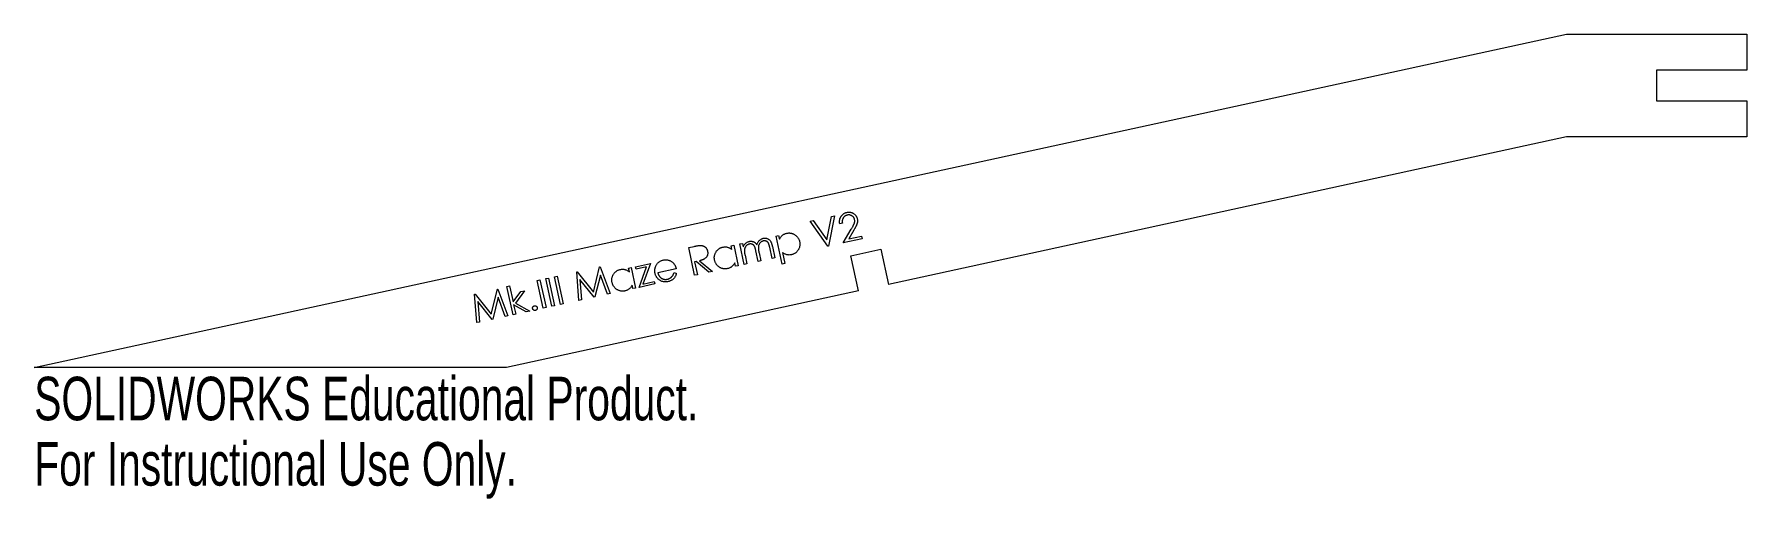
# Model space of a CAD drawing. Header units: millimetres. Extents: x 0 to 190, y -15 to 37.
import ezdxf

# ---------------------------------------------------------------- set-up
doc = ezdxf.new("R2010")
doc.units = ezdxf.units.MM
doc.styles.add('SLDTEXTSTYLE0', font='TXT', dxfattribs={"width": 0.7})

msp = doc.modelspace()

# ---------------------------------------------------------------- linework, layer by layer
at = {"color": 7, "linetype": 'Continuous', "lineweight": 15}
for p, q in [((0, 0), (170, 37)), ((170, 37), (190, 37)), ((190, 37), (190, 33)), ((180, 33), (180, 29.6)), ((190, 33), (180, 33)), ((180, 29.6), (190, 29.6)), ((190, 29.6), (190, 25.6)), ((170, 25.6), (94.79, 9.23)), ((190, 25.6), (170, 25.6)), ((86.08, 16.25), (86.41, 16.32)), ((88.06, 13.47), (86.08, 16.25)), ((86.41, 16.32), (87.94, 14.17)), ((87.94, 14.17), (88.46, 16.77)), ((88.8, 16.84), (88.13, 13.48)), ((88.46, 16.77), (88.8, 16.84)), ((89.66, 16.02), (89.37, 15.96)), ((89.76, 13.84), (90.65, 15.36)), ((90.94, 15.27), (90.36, 14.28)), ((72.61, 13.32), (73.22, 13.45)), ((73.27, 10.25), (72.61, 13.32)), ((77.31, 13.51), (77.6, 13.57)), ((77.4, 13.09), (77.31, 13.51)), ((77.6, 13.57), (78.1, 11.3)), ((78.28, 13.72), (78.57, 13.78)), ((78.78, 11.45), (78.28, 13.72)), ((78.57, 13.78), (78.66, 13.39)), ((81.87, 12.12), (81.6, 13.36)), ((81.9, 13.43), (82.17, 12.19)), ((82.3, 14.59), (82.59, 14.66)), ((82.98, 11.49), (82.3, 14.59)), ((82.59, 14.66), (82.69, 14.24)), ((88.13, 13.48), (88.06, 13.47)), ((91.84, 14.29), (89.76, 13.84)), ((90.36, 14.28), (91.78, 14.59)), ((91.78, 14.59), (91.84, 14.29)), ((66.72, 11.2), (68.39, 11.56)), ((68.39, 11.56), (67.54, 9.27)), ((73.45, 11.78), (73.27, 11.74)), ((73.27, 11.74), (73.58, 10.31)), ((74.86, 10.59), (73.45, 11.78)), ((73.82, 11.86), (75.24, 10.68)), ((77.81, 11.24), (77.72, 11.63)), ((79.07, 11.51), (78.78, 11.45)), ((78.86, 12.47), (79.07, 11.51)), ((80.32, 11.78), (80.07, 12.95)), ((80.61, 11.85), (80.32, 11.78)), ((80.42, 12.73), (80.61, 11.85)), ((82.17, 12.19), (81.87, 12.12)), ((83.27, 11.55), (82.98, 11.49)), ((83, 12.78), (83.27, 11.55)), ((90.61, 12.42), (93.93, 13.14)), ((91.46, 8.51), (90.61, 12.42)), ((93.93, 13.14), (94.79, 9.23)), ((55.8, 9.66), (56.11, 9.73)), ((56.47, 6.59), (55.8, 9.66)), ((56.11, 9.73), (56.78, 6.66)), ((56.75, 9.87), (57.06, 9.93)), ((57.42, 6.8), (56.75, 9.87)), ((57.06, 9.93), (57.73, 6.86)), ((57.71, 10.08), (58.02, 10.14)), ((58.38, 7.01), (57.71, 10.08)), ((58.02, 10.14), (58.68, 7.07)), ((60.2, 10.62), (60.25, 10.63)), ((60.43, 7.45), (60.2, 10.62)), ((60.25, 10.63), (62.04, 8.38)), ((60.54, 9.79), (60.73, 7.52)), ((62.12, 7.82), (60.54, 9.79)), ((62.04, 8.38), (62.73, 11.17)), ((62.81, 10.27), (62.2, 7.84)), ((62.73, 11.17), (62.78, 11.18)), ((62.78, 11.18), (63.89, 8.21)), ((63.59, 8.14), (62.81, 10.27)), ((65.94, 11.03), (66.23, 11.09)), ((66.03, 10.61), (65.94, 11.03)), ((66.23, 11.09), (66.72, 8.82)), ((66.78, 10.94), (66.72, 11.2)), ((67.94, 11.2), (66.78, 10.94)), ((67.1, 8.9), (67.94, 11.2)), ((67.54, 9.27), (68.79, 9.54)), ((68.79, 9.54), (68.84, 9.28)), ((71.22, 10.97), (69.18, 10.52)), ((70.98, 10.54), (71.25, 10.46)), ((73.58, 10.31), (73.27, 10.25)), ((75.24, 10.68), (74.86, 10.59)), ((78.1, 11.3), (77.81, 11.24)), ((48.86, 8.15), (48.91, 8.16)), ((49.09, 4.99), (48.86, 8.15)), ((48.91, 8.16), (50.71, 5.91)), ((50.71, 5.91), (51.39, 8.7)), ((51.47, 7.8), (50.87, 5.37)), ((51.39, 8.7), (51.44, 8.71)), ((51.44, 8.71), (52.55, 5.74)), ((52.25, 5.67), (51.47, 7.8)), ((91.46, 8.51), (52.38, 0)), ((52.44, 9.01), (52.73, 9.07)), ((53.12, 5.86), (52.44, 9.01)), ((52.73, 9.07), (53.12, 7.28)), ((53.12, 7.28), (53.97, 8.43)), ((54.4, 8.52), (53.39, 7.16)), ((53.97, 8.43), (54.4, 8.52)), ((62.2, 7.84), (62.12, 7.82)), ((63.89, 8.21), (63.59, 8.14)), ((66.43, 8.76), (66.35, 9.15)), ((66.72, 8.82), (66.43, 8.76)), ((68.84, 9.28), (67.1, 8.9)), ((49.21, 7.33), (49.39, 5.05)), ((50.79, 5.35), (49.21, 7.33)), ((52.55, 5.74), (52.25, 5.67)), ((53.42, 5.93), (53.12, 5.86)), ((54.56, 6.17), (53.19, 6.95)), ((53.19, 6.95), (53.42, 5.93)), ((53.39, 7.16), (54.97, 6.26)), ((54.97, 6.26), (54.56, 6.17)), ((56.78, 6.66), (56.47, 6.59)), ((57.73, 6.86), (57.42, 6.8)), ((58.68, 7.07), (58.38, 7.01)), ((60.73, 7.52), (60.43, 7.45)), ((49.39, 5.05), (49.09, 4.99)), ((50.87, 5.37), (50.79, 5.35)), ((52.38, 0), (0, 0))]:
    msp.add_line(p, q, dxfattribs=at)
for points, knots in [([(89.37, 15.96), (89.36, 16), (89.35, 16.07), (89.34, 16.18), (89.35, 16.29), (89.36, 16.39), (89.38, 16.49), (89.41, 16.59), (89.46, 16.68), (89.51, 16.77), (89.57, 16.86), (89.63, 16.93), (89.71, 17), (89.79, 17.06), (89.87, 17.12), (89.96, 17.16), (90.06, 17.2), (90.13, 17.21), (90.17, 17.22)], [0, 0, 0, 0, 0.06846, 0.1347962, 0.198721, 0.2611847, 0.3228236, 0.3844197, 0.4460824, 0.5088315, 0.5714685, 0.6322353, 0.6923284, 0.7521051, 0.8120237, 0.8727833, 0.9354903, 1, 1, 1, 1]), ([(90.17, 17.22), (90.2, 17.23), (90.27, 17.24), (90.37, 17.25), (90.47, 17.25), (90.56, 17.24), (90.66, 17.22), (90.74, 17.19), (90.83, 17.15), (90.91, 17.1), (90.99, 17.04), (91.06, 16.98), (91.12, 16.91), (91.17, 16.84), (91.22, 16.77), (91.26, 16.69), (91.29, 16.6), (91.31, 16.54), (91.31, 16.51)], [0, 0, 0, 0, 0.0702226, 0.1374879, 0.2024227, 0.2656554, 0.3278534, 0.3897219, 0.4521553, 0.5155004, 0.5788343, 0.6397617, 0.6997258, 0.7590101, 0.8178745, 0.8774639, 0.9380196, 1, 1, 1, 1]), ([(90.21, 16.93), (90.19, 16.92), (90.14, 16.91), (90.07, 16.88), (90.01, 16.85), (89.95, 16.82), (89.9, 16.78), (89.85, 16.73), (89.8, 16.68), (89.76, 16.62), (89.73, 16.56), (89.7, 16.5), (89.68, 16.43), (89.66, 16.35), (89.65, 16.28), (89.65, 16.19), (89.65, 16.11), (89.66, 16.05), (89.66, 16.02)], [0, 0, 0, 0, 0.062714, 0.12362, 0.182175, 0.239969, 0.297518, 0.354537, 0.412797, 0.472217, 0.532529, 0.59283, 0.654587, 0.718241, 0.784189, 0.852393, 0.924381, 1, 1, 1, 1]), ([(91.02, 16.44), (91.01, 16.46), (91, 16.5), (90.98, 16.56), (90.95, 16.62), (90.92, 16.67), (90.88, 16.72), (90.83, 16.76), (90.78, 16.8), (90.73, 16.84), (90.67, 16.87), (90.61, 16.9), (90.54, 16.92), (90.48, 16.94), (90.42, 16.94), (90.35, 16.94), (90.28, 16.94), (90.24, 16.93), (90.21, 16.93)], [0, 0, 0, 0, 0.062328, 0.122835, 0.182201, 0.241655, 0.301472, 0.361752, 0.424047, 0.488902, 0.553783, 0.617032, 0.679807, 0.742028, 0.804566, 0.867897, 0.932627, 1, 1, 1, 1]), ([(90.65, 15.36), (90.67, 15.39), (90.72, 15.47), (90.78, 15.57), (90.83, 15.66), (90.87, 15.75), (90.91, 15.83), (90.95, 15.9), (90.97, 15.97), (91, 16.04), (91.02, 16.13), (91.03, 16.23), (91.03, 16.34), (91.02, 16.4), (91.02, 16.44)], [0, 0, 0, 0, 0.1097479, 0.2113903, 0.3044101, 0.3886243, 0.464548, 0.5320075, 0.5910253, 0.6417933, 0.7339111, 0.8232701, 0.9114265, 1, 1, 1, 1]), ([(91.31, 16.51), (91.32, 16.47), (91.34, 16.38), (91.34, 16.25), (91.33, 16.12), (91.3, 16.01), (91.27, 15.92), (91.24, 15.85), (91.21, 15.77), (91.17, 15.68), (91.12, 15.59), (91.07, 15.49), (91.01, 15.38), (90.97, 15.31), (90.94, 15.27)], [0, 0, 0, 0, 0.0987788, 0.1964065, 0.293556, 0.3926586, 0.4460574, 0.505405, 0.571609, 0.6439428, 0.7230966, 0.808695, 0.9009702, 1, 1, 1, 1]), ([(73.22, 13.45), (73.26, 13.46), (73.34, 13.48), (73.45, 13.5), (73.55, 13.52), (73.64, 13.53), (73.73, 13.55), (73.8, 13.55), (73.86, 13.56), (73.9, 13.56), (73.92, 13.56)], [0, 0, 0, 0, 0.176476, 0.33803, 0.48539, 0.617729, 0.735239, 0.837864, 0.925741, 1, 1, 1, 1]), ([(73.92, 13.56), (73.94, 13.56), (73.99, 13.56), (74.06, 13.55), (74.12, 13.54), (74.19, 13.52), (74.25, 13.49), (74.31, 13.46), (74.37, 13.43), (74.42, 13.39), (74.47, 13.35), (74.52, 13.3), (74.56, 13.25), (74.6, 13.19), (74.63, 13.13), (74.66, 13.06), (74.69, 12.99), (74.7, 12.95), (74.7, 12.92)], [0, 0, 0, 0, 0.064303, 0.127327, 0.188728, 0.249148, 0.309438, 0.370001, 0.430742, 0.492567, 0.554146, 0.615533, 0.676814, 0.73861, 0.801009, 0.865296, 0.931364, 1, 1, 1, 1]), ([(75.48, 11.92), (75.48, 11.97), (75.46, 12.04), (75.45, 12.16), (75.45, 12.28), (75.47, 12.4), (75.49, 12.51), (75.53, 12.62), (75.58, 12.73), (75.64, 12.84), (75.71, 12.94), (75.79, 13.03), (75.88, 13.11), (75.97, 13.18), (76.06, 13.25), (76.17, 13.3), (76.28, 13.34), (76.36, 13.36), (76.4, 13.37)], [0, 0, 0, 0, 0.0649259, 0.1280735, 0.1897213, 0.2511696, 0.31228, 0.3739315, 0.4371927, 0.5020062, 0.5669598, 0.6297062, 0.6910631, 0.7519058, 0.8124083, 0.8736773, 0.9358949, 1, 1, 1, 1]), ([(76.4, 13.37), (76.44, 13.38), (76.53, 13.39), (76.67, 13.4), (76.8, 13.39), (76.93, 13.36), (77.06, 13.32), (77.18, 13.26), (77.3, 13.18), (77.37, 13.12), (77.4, 13.09)], [0, 0, 0, 0, 0.128407, 0.252365, 0.37307, 0.493027, 0.614033, 0.737869, 0.86588, 1, 1, 1, 1]), ([(78.66, 13.39), (78.67, 13.43), (78.71, 13.5), (78.77, 13.61), (78.83, 13.7), (78.88, 13.75), (78.9, 13.77)], [0, 0, 0, 0, 0.282531, 0.54174, 0.780333, 1, 1, 1, 1]), ([(79.34, 13.71), (79.31, 13.7), (79.25, 13.69), (79.15, 13.64), (79.07, 13.58), (78.99, 13.51), (78.92, 13.42), (78.87, 13.33), (78.83, 13.23), (78.8, 13.14), (78.79, 13.06), (78.79, 12.99), (78.79, 12.92), (78.8, 12.84), (78.81, 12.76), (78.82, 12.67), (78.83, 12.57), (78.85, 12.51), (78.86, 12.47)], [0, 0, 0, 0, 0.0679137, 0.1350049, 0.2036872, 0.274839, 0.346639, 0.4176602, 0.4895348, 0.5639385, 0.6035615, 0.6475798, 0.6953299, 0.7473877, 0.8038974, 0.8644918, 0.930141, 1, 1, 1, 1]), ([(78.9, 13.77), (78.93, 13.8), (79, 13.86), (79.1, 13.92), (79.22, 13.98), (79.3, 14), (79.34, 14.01)], [0, 0, 0, 0, 0.258345, 0.507291, 0.752955, 1, 1, 1, 1]), ([(79.34, 14.01), (79.36, 14.01), (79.42, 14.02), (79.5, 14.03), (79.58, 14.02), (79.66, 14.01), (79.74, 13.99), (79.81, 13.97), (79.88, 13.93), (79.94, 13.89), (80, 13.84), (80.06, 13.78), (80.12, 13.7), (80.15, 13.65), (80.17, 13.62)], [0, 0, 0, 0, 0.083739, 0.166444, 0.248441, 0.331245, 0.412414, 0.489937, 0.565772, 0.639249, 0.716431, 0.801539, 0.895995, 1, 1, 1, 1]), ([(80.07, 12.95), (80.06, 12.98), (80.05, 13.04), (80.03, 13.13), (80, 13.21), (79.98, 13.28), (79.96, 13.35), (79.94, 13.4), (79.92, 13.45), (79.89, 13.5), (79.85, 13.56), (79.8, 13.61), (79.74, 13.66), (79.67, 13.69), (79.59, 13.72), (79.51, 13.73), (79.43, 13.73), (79.37, 13.72), (79.34, 13.71)], [0, 0, 0, 0, 0.083446, 0.159613, 0.229298, 0.29177, 0.347568, 0.39662, 0.439169, 0.475129, 0.539838, 0.602594, 0.665411, 0.729525, 0.794625, 0.859984, 0.928254, 1, 1, 1, 1]), ([(80.17, 13.62), (80.19, 13.67), (80.22, 13.76), (80.28, 13.89), (80.36, 14), (80.45, 14.11), (80.55, 14.19), (80.65, 14.26), (80.77, 14.31), (80.85, 14.34), (80.89, 14.35)], [0, 0, 0, 0, 0.140604, 0.273769, 0.400683, 0.525255, 0.646543, 0.764272, 0.881608, 1, 1, 1, 1]), ([(80.89, 14.05), (80.86, 14.04), (80.79, 14.02), (80.7, 13.98), (80.61, 13.92), (80.53, 13.84), (80.46, 13.76), (80.41, 13.66), (80.37, 13.56), (80.35, 13.47), (80.34, 13.39), (80.34, 13.32), (80.34, 13.24), (80.35, 13.15), (80.36, 13.06), (80.37, 12.96), (80.39, 12.85), (80.41, 12.77), (80.42, 12.73)], [0, 0, 0, 0, 0.0674413, 0.1333357, 0.1999307, 0.2683682, 0.3372704, 0.4052354, 0.4735987, 0.5444871, 0.5828777, 0.6266501, 0.675238, 0.7292105, 0.7886139, 0.8535612, 0.9237918, 1, 1, 1, 1]), ([(80.89, 14.35), (80.93, 14.35), (81.01, 14.37), (81.12, 14.37), (81.23, 14.35), (81.33, 14.32), (81.43, 14.27), (81.52, 14.21), (81.61, 14.14), (81.66, 14.06), (81.71, 13.99), (81.74, 13.93), (81.77, 13.87), (81.8, 13.79), (81.83, 13.71), (81.85, 13.62), (81.88, 13.53), (81.89, 13.46), (81.9, 13.43)], [0, 0, 0, 0, 0.075693, 0.147658, 0.218258, 0.28875, 0.358976, 0.42872, 0.499878, 0.573502, 0.613202, 0.656181, 0.703385, 0.754407, 0.809228, 0.868598, 0.931966, 1, 1, 1, 1]), ([(81.6, 13.36), (81.6, 13.39), (81.58, 13.45), (81.56, 13.52), (81.54, 13.6), (81.52, 13.66), (81.5, 13.72), (81.48, 13.77), (81.46, 13.81), (81.44, 13.86), (81.4, 13.91), (81.34, 13.96), (81.28, 14), (81.21, 14.03), (81.14, 14.06), (81.06, 14.07), (80.98, 14.07), (80.92, 14.06), (80.89, 14.05)], [0, 0, 0, 0, 0.079021, 0.15111, 0.217113, 0.277372, 0.330738, 0.378358, 0.419841, 0.455391, 0.520317, 0.583932, 0.648393, 0.714616, 0.782845, 0.85159, 0.923669, 1, 1, 1, 1]), ([(82.69, 14.24), (82.71, 14.28), (82.75, 14.37), (82.82, 14.49), (82.91, 14.59), (83, 14.68), (83.11, 14.76), (83.23, 14.83), (83.35, 14.88), (83.44, 14.9), (83.48, 14.91)], [0, 0, 0, 0, 0.13496, 0.263541, 0.387189, 0.508205, 0.628103, 0.74905, 0.872337, 1, 1, 1, 1]), ([(83.48, 14.91), (83.52, 14.92), (83.6, 14.93), (83.72, 14.94), (83.84, 14.94), (83.95, 14.92), (84.06, 14.9), (84.17, 14.86), (84.28, 14.81), (84.39, 14.74), (84.49, 14.67), (84.58, 14.59), (84.66, 14.51), (84.73, 14.42), (84.79, 14.32), (84.84, 14.21), (84.89, 14.1), (84.91, 14.02), (84.91, 13.98)], [0, 0, 0, 0, 0.0642043, 0.1263451, 0.1876618, 0.2481523, 0.3087567, 0.3701976, 0.4331269, 0.4979814, 0.5630432, 0.6259662, 0.687573, 0.74894, 0.8102913, 0.872011, 0.9351662, 1, 1, 1, 1]), ([(84.91, 13.98), (84.92, 13.94), (84.94, 13.86), (84.95, 13.73), (84.95, 13.61), (84.93, 13.5), (84.91, 13.38), (84.87, 13.27), (84.82, 13.16), (84.76, 13.05), (84.69, 12.95), (84.61, 12.86), (84.53, 12.78), (84.44, 12.71), (84.34, 12.65), (84.24, 12.59), (84.13, 12.55), (84.05, 12.53), (84.01, 12.52)], [0, 0, 0, 0, 0.066117, 0.130112, 0.192916, 0.254482, 0.316072, 0.37797, 0.441221, 0.505687, 0.570078, 0.632433, 0.693377, 0.753524, 0.813857, 0.874355, 0.936398, 1, 1, 1, 1]), ([(68.97, 11.3), (69, 11.34), (69.04, 11.42), (69.11, 11.53), (69.2, 11.63), (69.3, 11.71), (69.4, 11.78), (69.52, 11.85), (69.65, 11.89), (69.73, 11.92), (69.78, 11.93)], [0, 0, 0, 0, 0.128728, 0.253339, 0.374969, 0.495353, 0.616775, 0.740059, 0.866856, 1, 1, 1, 1]), ([(69.78, 11.93), (69.83, 11.94), (69.92, 11.95), (70.06, 11.96), (70.2, 11.96), (70.33, 11.93), (70.45, 11.9), (70.58, 11.84), (70.69, 11.77), (70.77, 11.72), (70.8, 11.69)], [0, 0, 0, 0, 0.13314, 0.26069, 0.384058, 0.504912, 0.625546, 0.747144, 0.871425, 1, 1, 1, 1]), ([(70.8, 11.69), (70.83, 11.67), (70.88, 11.62), (70.95, 11.55), (71.01, 11.47), (71.07, 11.38), (71.12, 11.29), (71.16, 11.19), (71.19, 11.08), (71.21, 11.01), (71.22, 10.97)], [0, 0, 0, 0, 0.118595, 0.237644, 0.356991, 0.478734, 0.602807, 0.730434, 0.863076, 1, 1, 1, 1]), ([(74.7, 12.92), (74.71, 12.88), (74.72, 12.8), (74.73, 12.68), (74.71, 12.56), (74.68, 12.45), (74.64, 12.35), (74.58, 12.25), (74.5, 12.17), (74.42, 12.1), (74.35, 12.06), (74.29, 12.02), (74.23, 11.99), (74.16, 11.96), (74.08, 11.93), (74, 11.91), (73.91, 11.88), (73.85, 11.87), (73.82, 11.86)], [0, 0, 0, 0, 0.0798141, 0.1554654, 0.2291944, 0.3020824, 0.3745324, 0.4462567, 0.5194253, 0.5958981, 0.6360426, 0.679211, 0.7250321, 0.773509, 0.8252359, 0.8802701, 0.9384665, 1, 1, 1, 1]), ([(76.91, 10.98), (76.87, 10.97), (76.79, 10.96), (76.67, 10.95), (76.56, 10.95), (76.44, 10.97), (76.33, 10.99), (76.22, 11.03), (76.11, 11.08), (76.01, 11.15), (75.91, 11.22), (75.82, 11.3), (75.74, 11.39), (75.67, 11.48), (75.61, 11.58), (75.56, 11.69), (75.51, 11.8), (75.49, 11.88), (75.48, 11.92)], [0, 0, 0, 0, 0.0636754, 0.1256229, 0.1860914, 0.2463938, 0.306485, 0.3675324, 0.4299639, 0.4944993, 0.5590132, 0.6221797, 0.6840831, 0.7455872, 0.8073174, 0.869749, 0.9340768, 1, 1, 1, 1]), ([(77.72, 11.63), (77.7, 11.58), (77.66, 11.5), (77.57, 11.39), (77.48, 11.29), (77.39, 11.2), (77.28, 11.12), (77.16, 11.06), (77.04, 11.01), (76.95, 10.99), (76.91, 10.98)], [0, 0, 0, 0, 0.134134, 0.262456, 0.387137, 0.509268, 0.6297, 0.750465, 0.873191, 1, 1, 1, 1]), ([(84.01, 12.52), (83.97, 12.52), (83.88, 12.5), (83.75, 12.49), (83.62, 12.5), (83.49, 12.53), (83.36, 12.57), (83.24, 12.62), (83.12, 12.69), (83.04, 12.75), (83, 12.78)], [0, 0, 0, 0, 0.126414, 0.249616, 0.370564, 0.490869, 0.612463, 0.73666, 0.865711, 1, 1, 1, 1]), ([(64.11, 9.45), (64.1, 9.49), (64.08, 9.57), (64.08, 9.69), (64.08, 9.81), (64.09, 9.92), (64.12, 10.04), (64.16, 10.15), (64.21, 10.26), (64.27, 10.36), (64.34, 10.46), (64.42, 10.56), (64.5, 10.64), (64.59, 10.71), (64.69, 10.77), (64.79, 10.82), (64.9, 10.86), (64.98, 10.88), (65.02, 10.89)], [0, 0, 0, 0, 0.064926, 0.128073, 0.189721, 0.25117, 0.31228, 0.373932, 0.437193, 0.502006, 0.56696, 0.629706, 0.691063, 0.751906, 0.812408, 0.873677, 0.935895, 1, 1, 1, 1]), ([(65.02, 10.89), (65.07, 10.9), (65.16, 10.92), (65.29, 10.92), (65.43, 10.91), (65.55, 10.89), (65.68, 10.84), (65.8, 10.78), (65.92, 10.71), (65.99, 10.64), (66.03, 10.61)], [0, 0, 0, 0, 0.128407, 0.252365, 0.37307, 0.493027, 0.614033, 0.737869, 0.86588, 1, 1, 1, 1]), ([(68.88, 10.47), (68.87, 10.51), (68.86, 10.58), (68.85, 10.69), (68.85, 10.79), (68.85, 10.9), (68.87, 11), (68.9, 11.1), (68.93, 11.2), (68.96, 11.27), (68.97, 11.3)], [0, 0, 0, 0, 0.128459, 0.254015, 0.377512, 0.500579, 0.623373, 0.746988, 0.871952, 1, 1, 1, 1]), ([(70.32, 9.54), (70.27, 9.53), (70.18, 9.52), (70.05, 9.51), (69.93, 9.51), (69.8, 9.52), (69.69, 9.55), (69.57, 9.59), (69.47, 9.65), (69.37, 9.72), (69.28, 9.79), (69.19, 9.87), (69.12, 9.96), (69.05, 10.05), (68.99, 10.15), (68.94, 10.25), (68.9, 10.36), (68.89, 10.44), (68.88, 10.47)], [0, 0, 0, 0, 0.072055, 0.140635, 0.206341, 0.269881, 0.332327, 0.393954, 0.456278, 0.519404, 0.582363, 0.643837, 0.703576, 0.76251, 0.821404, 0.880033, 0.939645, 1, 1, 1, 1]), ([(69.18, 10.52), (69.19, 10.49), (69.21, 10.43), (69.24, 10.34), (69.28, 10.25), (69.33, 10.18), (69.38, 10.1), (69.44, 10.04), (69.5, 9.98), (69.57, 9.93), (69.65, 9.88), (69.73, 9.84), (69.81, 9.82), (69.89, 9.8), (69.97, 9.78), (70.06, 9.78), (70.15, 9.79), (70.2, 9.8), (70.23, 9.81)], [0, 0, 0, 0, 0.069779, 0.137257, 0.202587, 0.265661, 0.328469, 0.390002, 0.452168, 0.514883, 0.577189, 0.637703, 0.697066, 0.756064, 0.815239, 0.875282, 0.93637, 1, 1, 1, 1]), ([(70.23, 9.81), (70.26, 9.81), (70.32, 9.83), (70.4, 9.86), (70.48, 9.89), (70.56, 9.94), (70.63, 9.99), (70.69, 10.04), (70.75, 10.1), (70.8, 10.16), (70.85, 10.23), (70.9, 10.32), (70.94, 10.42), (70.97, 10.5), (70.98, 10.54)], [0, 0, 0, 0, 0.079861, 0.15903, 0.23849, 0.319097, 0.398272, 0.474834, 0.547821, 0.619511, 0.695803, 0.784269, 0.885804, 1, 1, 1, 1]), ([(71.25, 10.46), (71.24, 10.42), (71.22, 10.34), (71.17, 10.22), (71.12, 10.11), (71.06, 10.02), (70.99, 9.93), (70.92, 9.85), (70.84, 9.78), (70.75, 9.72), (70.65, 9.66), (70.55, 9.61), (70.44, 9.57), (70.36, 9.55), (70.32, 9.54)], [0, 0, 0, 0, 0.095113, 0.184937, 0.270275, 0.351281, 0.429905, 0.507607, 0.584751, 0.662738, 0.742319, 0.824236, 0.91021, 1, 1, 1, 1]), ([(65.53, 8.5), (65.49, 8.5), (65.42, 8.48), (65.3, 8.47), (65.18, 8.48), (65.07, 8.49), (64.96, 8.52), (64.85, 8.56), (64.74, 8.61), (64.63, 8.67), (64.53, 8.74), (64.44, 8.82), (64.36, 8.91), (64.29, 9), (64.23, 9.1), (64.18, 9.21), (64.14, 9.33), (64.12, 9.41), (64.11, 9.45)], [0, 0, 0, 0, 0.0636754, 0.1256229, 0.1860914, 0.2463938, 0.306485, 0.3675324, 0.4299639, 0.4944993, 0.5590132, 0.6221797, 0.6840831, 0.7455872, 0.8073174, 0.869749, 0.9340768, 1, 1, 1, 1]), ([(66.35, 9.15), (66.33, 9.11), (66.28, 9.03), (66.2, 8.91), (66.11, 8.81), (66.01, 8.72), (65.9, 8.65), (65.79, 8.59), (65.67, 8.54), (65.58, 8.51), (65.53, 8.5)], [0, 0, 0, 0, 0.134134, 0.262456, 0.387137, 0.509268, 0.6297, 0.750465, 0.873191, 1, 1, 1, 1]), ([(55.29, 6.54), (55.29, 6.56), (55.28, 6.6), (55.29, 6.65), (55.3, 6.7), (55.33, 6.74), (55.36, 6.79), (55.4, 6.82), (55.44, 6.85), (55.48, 6.85), (55.49, 6.86)], [0, 0, 0, 0, 0.129739, 0.252673, 0.375493, 0.501712, 0.628424, 0.751359, 0.872917, 1, 1, 1, 1]), ([(55.61, 6.34), (55.59, 6.34), (55.55, 6.33), (55.5, 6.34), (55.45, 6.35), (55.41, 6.38), (55.37, 6.41), (55.33, 6.45), (55.31, 6.49), (55.3, 6.53), (55.29, 6.54)], [0, 0, 0, 0, 0.12688, 0.248568, 0.371567, 0.498688, 0.62654, 0.749655, 0.872731, 1, 1, 1, 1]), ([(55.49, 6.86), (55.51, 6.86), (55.54, 6.87), (55.6, 6.86), (55.65, 6.85), (55.69, 6.82), (55.73, 6.79), (55.77, 6.75), (55.79, 6.71), (55.8, 6.67), (55.81, 6.66)], [0, 0, 0, 0, 0.1267127, 0.2497703, 0.3711337, 0.497372, 0.6241032, 0.7470557, 0.8699698, 1, 1, 1, 1]), ([(55.81, 6.66), (55.81, 6.64), (55.81, 6.6), (55.81, 6.55), (55.8, 6.5), (55.77, 6.46), (55.74, 6.41), (55.7, 6.38), (55.66, 6.36), (55.62, 6.35), (55.61, 6.34)], [0, 0, 0, 0, 0.126732, 0.249702, 0.372558, 0.500178, 0.628139, 0.749946, 0.872879, 1, 1, 1, 1])]:
    msp.add_open_spline(points, degree=3, knots=knots, dxfattribs=at)

# ---------------------------------------------------------------- texts
at = {"color": 7, "linetype": 'Continuous', "char_height": 4.8336, "attachment_point": 1, "style": 'SLDTEXTSTYLE0'}
for s, insert in [('SOLIDWORKS Educational Product.', (0, -1.02)), ('For Instructional Use Only.', (0, -8.27))]:
    msp.add_mtext(s, dxfattribs=dict(at, insert=insert))

doc.saveas('drawing.dxf')
